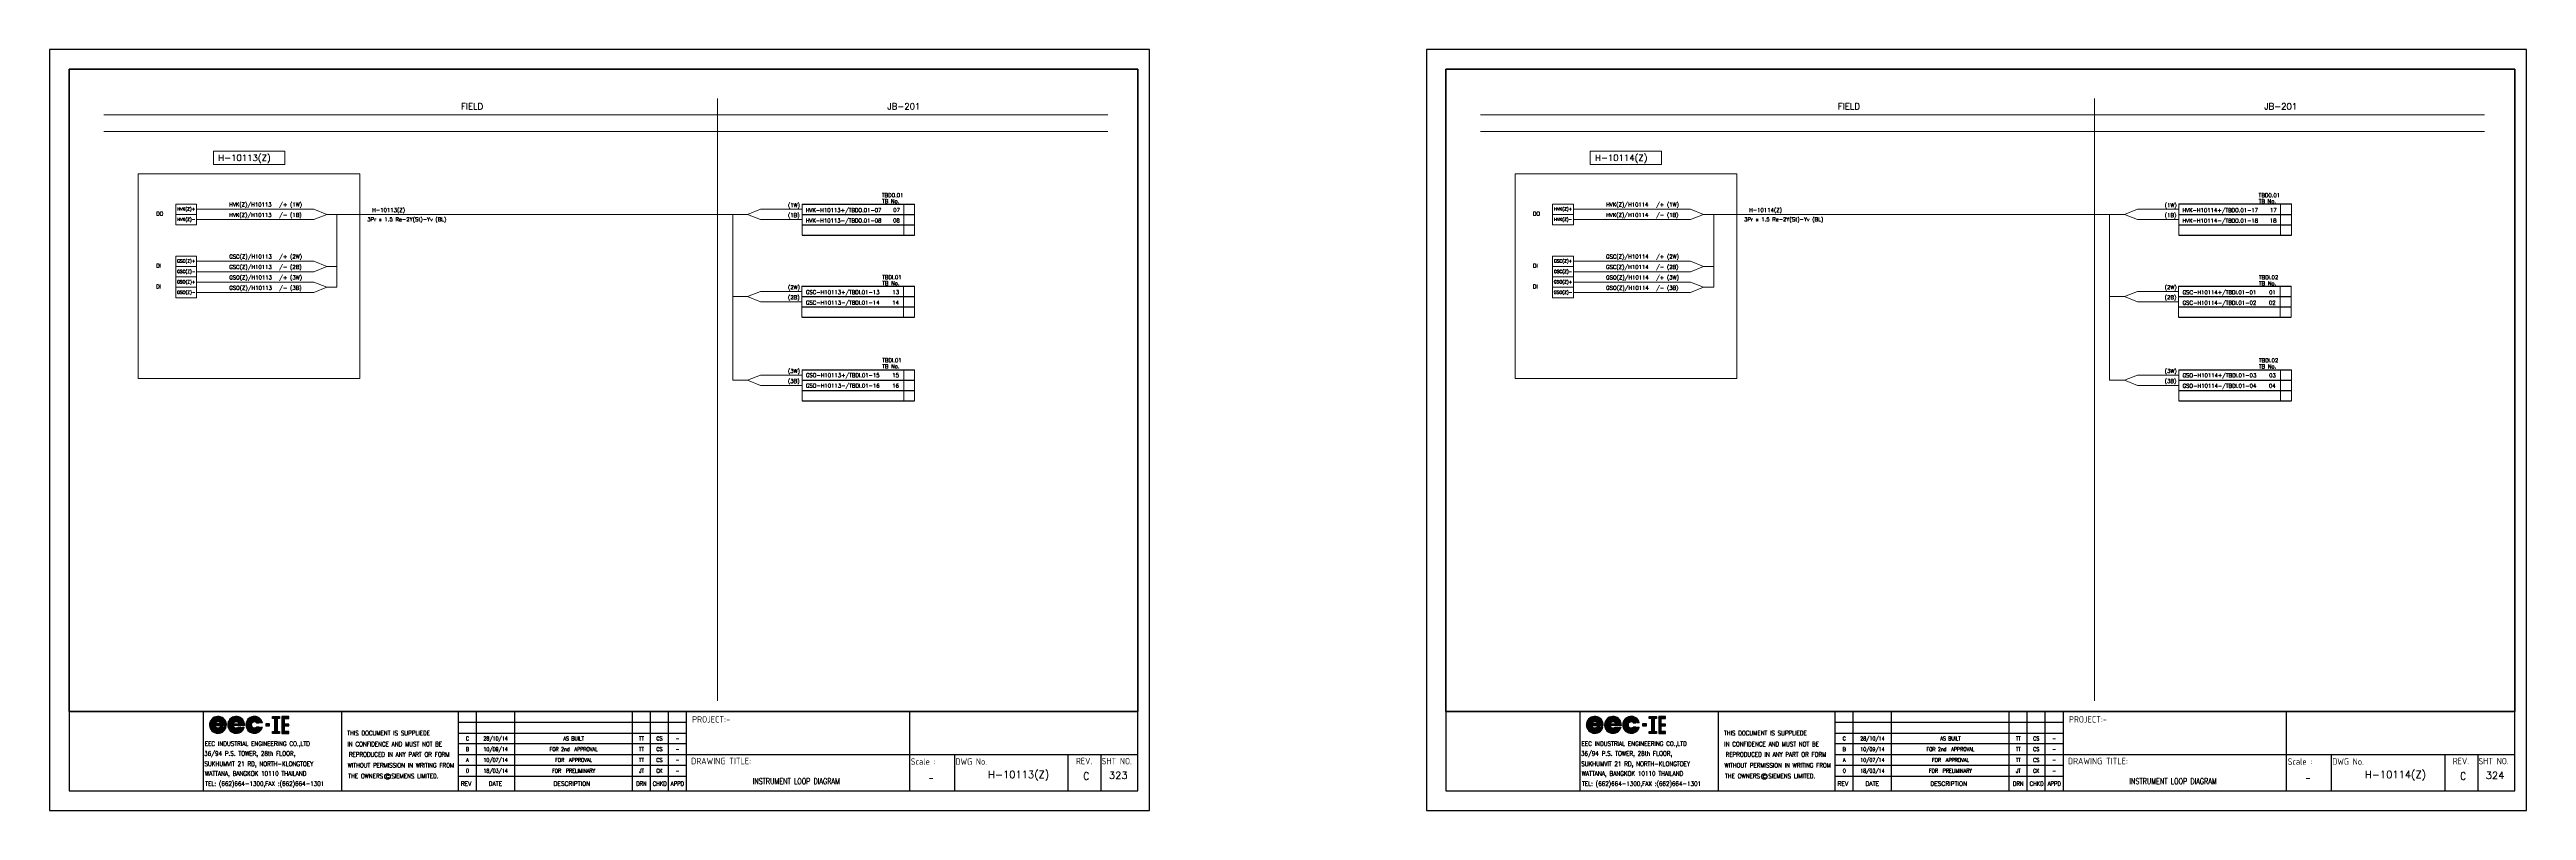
# Model space of a CAD drawing. Header units: millimetres. Extents: x -14942 to 24072, y -50285 to 2207.
# Drawn here: x 13190 to 14142, y -4893 to -4600 of the extents above; entities that cross this region are included whole.
import ezdxf
from ezdxf.enums import TextEntityAlignment as Align

# ---------------------------------------------------------------- set-up
doc = ezdxf.new("R2010")
doc.units = ezdxf.units.MM
doc.header["$MEASUREMENT"] = 0
doc.layers.get('0').update_dxf_attribs({"linetype": 'CONTINUOUS'})
for name, color, linetype in [('52049_PAPER A4$0$Frame_A1', 253, 'CONTINUOUS'), ('BORDER', 3, 'CONTINUOUS'), ('INSTRU', 4, 'CONTINUOUS'), ('INSTRUMENT', 1, 'CONTINUOUS'), ('LINE', 3, 'CONTINUOUS'), ('TEXT', 2, 'CONTINUOUS')]:
    doc.layers.add(name, color=color, linetype=linetype)
doc.styles.add('52049_PAPER A4$0$ISO Proportional', font='isocp.shx')
doc.styles.add('52049_PAPER A4$0$ROMANS', font='isocp.shx')
doc.styles.add('52049_PAPER A4$0$Romans-title', font='romans.shx')
doc.styles.add('ROMANS', font='romans')

# ---------------------------------------------------------------- blocks, each defined once
blk = doc.blocks.new('52049_PAPER A4$0$eec-ie')
at = {"layer": '52049_PAPER A4$0$Frame_A1', "color": 0, "lineweight": -3}
for p, q in [((0, 0), (0.87, 0.87)), ((0, -0.08), (0.3, 0.22)), ((0, -0.16), (0.26, 0.1)), ((0, -0.23), (0.24, 0)), ((0.01, 0.09), (0.78, 0.86)), ((0.04, 0.2), (0.68, 0.83)), ((0.09, 0.32), (0.55, 0.78)), ((0.26, 0.57), (0.3, 0.62)), ((0.34, -0.12), (1, 0.53)), ((0.35, -0.04), (0.92, 0.53)), ((0.35, -0.19), (1.07, 0.52)), ((0.36, 0.05), (0.82, 0.51)), ((0.37, -0.26), (0.66, 0.04)), ((0.39, -0.32), (0.74, 0.04)), ((0.4, 0.17), (0.7, 0.47)), ((0.41, -0.37), (0.82, 0.04)), ((1.69, 0.04), (0.64, 0.04)), ((0.65, 0.57), (0.96, 0.88)), ((0.68, -0.17), (0.9, 0.04)), ((0.76, -0.17), (0.98, 0.04)), ((0.77, 0.62), (1.03, 0.88)), ((0.84, -0.17), (1.05, 0.04)), ((0.87, 0.64), (1.1, 0.87)), ((0.87, 0.25), (1.13, 0.51)), ((0.92, -0.17), (1.13, 0.04)), ((0.95, 0.64), (1.17, 0.86)), ((0.96, 0.26), (1.19, 0.49)), ((1, -0.17), (1.21, 0.04)), ((1.03, 0.64), (1.23, 0.84)), ((1.03, 0.25), (1.24, 0.46)), ((1.07, -0.17), (1.29, 0.04)), ((1.09, 0.24), (1.29, 0.44)), ((1.1, 0.63), (1.29, 0.82)), ((1.15, 0.21), (1.34, 0.4)), ((1.15, -0.17), (1.37, 0.04)), ((1.16, 0.62), (1.35, 0.8)), ((1.19, 0.18), (1.38, 0.37)), ((1.22, 0.6), (1.4, 0.78)), ((1.22, 0.15), (1.54, 0.15)), ((1.23, -0.17), (1.44, 0.04)), ((1.25, 0.15), (1.42, 0.33)), ((1.28, 0.57), (1.45, 0.75)), ((1.31, -0.17), (1.52, 0.04)), ((1.32, 0.15), (1.46, 0.29)), ((1.33, 0.55), (1.5, 0.72)), ((1.38, 0.52), (1.54, 0.69)), ((1.39, -0.17), (1.6, 0.04)), ((1.4, 0.15), (1.49, 0.24)), ((1.42, 0.49), (1.59, 0.65)), ((1.46, 0.45), (1.63, 0.62)), ((1.46, -0.17), (1.68, 0.04)), ((1.48, 0.15), (1.52, 0.19)), ((1.5, 0.41), (1.67, 0.58)), ((1.54, 0.37), (1.71, 0.54)), ((1.54, -0.17), (1.9, 0.18)), ((1.57, 0.33), (1.74, 0.49)), ((1.6, 0.28), (1.77, 0.45)), ((1.62, -0.17), (1.91, 0.12)), ((1.63, 0.23), (1.8, 0.4)), ((1.65, 0.17), (1.83, 0.35)), ((1.67, 0.11), (1.86, 0.3)), ((1.69, 0.05), (1.88, 0.24)), ((1.7, -0.17), (1.93, 0.06)), ((2.09, -0.09), (2.37, 0.19)), ((2.1, -0.01), (2.51, 0.41)), ((2.1, -0.17), (2.34, 0.08)), ((2.11, 0.08), (2.88, 0.86)), ((2.13, 0.18), (2.78, 0.83)), ((2.18, 0.31), (2.65, 0.78)), ((2.31, 0.52), (2.45, 0.65)), ((2.44, -0.05), (3.02, 0.52)), ((2.44, -0.13), (3.1, 0.52)), ((2.45, -0.2), (2.78, 0.13)), ((2.46, 0.04), (2.93, 0.51)), ((2.46, -0.26), (2.76, 0.04)), ((2.48, -0.32), (2.84, 0.04)), ((2.49, 0.15), (2.81, 0.47)), ((2.56, 0.45), (2.97, 0.87)), ((2.72, -0.17), (2.92, 0.04)), ((2.73, 0.04), (3.79, 0.04)), ((2.77, 0.59), (3.06, 0.87)), ((2.79, -0.17), (3, 0.04)), ((2.84, 0.19), (3.17, 0.51)), ((2.87, -0.17), (3.08, 0.04)), ((2.89, 0.63), (3.13, 0.87)), ((2.95, -0.17), (3.15, 0.04)), ((2.98, 0.64), (3.2, 0.86)), ((2.98, 0.26), (3.23, 0.5)), ((3.03, -0.17), (3.23, 0.04)), ((3.06, 0.65), (3.27, 0.85)), ((3.07, 0.26), (3.29, 0.48)), ((3.11, -0.17), (3.31, 0.04)), ((3.14, 0.64), (3.33, 0.83)), ((3.14, 0.25), (3.34, 0.46)), ((3.18, -0.17), (3.39, 0.04)), ((3.2, 0.24), (3.39, 0.43)), ((3.21, 0.63), (3.39, 0.81)), ((3.25, 0.21), (3.44, 0.4)), ((3.26, -0.17), (3.47, 0.04)), ((3.27, 0.62), (3.44, 0.79)), ((3.29, 0.18), (3.48, 0.36)), ((3.62, 0.16), (3.31, 0.16)), ((3.33, 0.6), (3.5, 0.77)), ((3.34, -0.17), (3.54, 0.04)), ((3.36, 0.16), (3.52, 0.32)), ((3.38, 0.57), (3.55, 0.74)), ((3.42, -0.17), (3.62, 0.04)), ((3.43, 0.55), (3.59, 0.71)), ((3.43, 0.16), (3.55, 0.28)), ((3.48, 0.52), (3.64, 0.68)), ((3.5, -0.17), (3.7, 0.04)), ((3.51, 0.16), (3.58, 0.23)), ((3.52, 0.48), (3.68, 0.64)), ((3.57, 0.45), (3.72, 0.61)), ((3.57, -0.17), (3.78, 0.04)), ((3.59, 0.16), (3.61, 0.18)), ((3.6, 0.41), (3.76, 0.57)), ((3.64, 0.37), (3.8, 0.53)), ((3.65, -0.17), (3.99, 0.17)), ((3.67, 0.32), (3.83, 0.48)), ((3.7, 0.27), (3.87, 0.44)), ((3.73, 0.22), (3.9, 0.39)), ((3.73, -0.17), (4, 0.11)), ((3.75, 0.17), (3.92, 0.34)), ((3.77, 0.11), (3.95, 0.28)), ((3.79, 0.05), (3.97, 0.23)), ((3.81, -0.17), (4.02, 0.04)), ((4.18, -0.03), (4.57, 0.36)), ((4.18, -0.11), (4.47, 0.18)), ((4.18, -0.18), (4.43, 0.07)), ((4.19, 0.06), (5, 0.86)), ((4.21, 0.16), (4.9, 0.84)), ((4.25, 0.28), (4.78, 0.8)), ((4.34, 0.45), (4.61, 0.71)), ((4.53, -0.15), (5.2, 0.53)), ((4.53, -0.07), (5.13, 0.53)), ((4.54, 0.02), (5.04, 0.52)), ((4.54, -0.22), (4.86, 0.1)), ((4.57, 0.12), (4.93, 0.49)), ((4.69, 0.48), (5.08, 0.87)), ((4.69, 0.32), (4.73, 0.37)), ((4.88, 0.59), (5.16, 0.88)), ((4.96, 0.2), (5.27, 0.52)), ((4.99, 0.63), (5.24, 0.87)), ((5.08, 0.64), (5.31, 0.86)), ((5.09, 0.25), (5.33, 0.5)), ((5.16, 0.64), (5.37, 0.85)), ((5.17, 0.26), (5.39, 0.48)), ((5.24, 0.64), (5.43, 0.83)), ((5.24, 0.25), (5.44, 0.46)), ((5.3, 0.63), (5.49, 0.82)), ((5.3, 0.23), (5.49, 0.43)), ((5.35, 0.2), (5.54, 0.39)), ((5.37, 0.61), (5.55, 0.79)), ((5.39, 0.17), (5.58, 0.36)), ((5.4, 0.15), (5.72, 0.15)), ((5.42, 0.59), (5.6, 0.77)), ((5.46, 0.15), (5.62, 0.32)), ((5.48, 0.57), (5.65, 0.74)), ((5.53, 0.54), (5.7, 0.71)), ((5.53, 0.15), (5.65, 0.27)), ((5.58, 0.51), (5.74, 0.68)), ((5.61, 0.15), (5.68, 0.23)), ((5.62, 0.47), (5.79, 0.64)), ((5.66, 0.44), (5.83, 0.6)), ((5.69, 0.15), (5.71, 0.18)), ((5.7, 0.4), (5.87, 0.56)), ((5.73, 0.36), (5.9, 0.52)), ((5.77, 0.31), (5.94, 0.48)), ((5.8, 0.26), (5.97, 0.43)), ((5.82, 0.21), (6, 0.38)), ((5.85, 0.15), (6.02, 0.33)), ((6.09, 0.15), (5.85, 0.15)), ((5.92, 0.15), (6.05, 0.28)), ((6, 0.15), (6.07, 0.22)), ((6.08, 0.15), (6.09, 0.16)), ((6.9, 0.04), (6.46, 0.04)), ((6.46, 0.04), (6.46, -0.18)), ((6.46, -0.01), (6.51, 0.04)), ((6.46, -0.09), (6.59, 0.04)), ((6.46, -0.17), (6.66, 0.04)), ((6.52, -0.18), (6.74, 0.04)), ((6.6, -0.18), (6.82, 0.04)), ((6.68, -0.18), (6.9, 0.04)), ((6.9, -0.18), (6.9, 0.04)), ((7.23, 0.68), (7.41, 0.86)), ((7.27, 0.64), (7.49, 0.86)), ((7.35, 0.64), (7.57, 0.86)), ((7.43, 0.64), (7.65, 0.86)), ((7.5, 0.64), (7.72, 0.86)), ((7.51, 0.57), (7.8, 0.86)), ((7.51, 0.49), (7.88, 0.86)), ((7.51, 0.41), (7.96, 0.86)), ((7.51, 0.34), (7.78, 0.61)), ((7.51, 0.26), (7.78, 0.53)), ((7.51, 0.18), (7.78, 0.45)), ((7.51, 0.1), (7.78, 0.38)), ((7.51, 0.02), (7.78, 0.3)), ((7.51, -0.05), (7.78, 0.22)), ((7.51, -0.13), (7.78, 0.14)), ((7.51, -0.21), (7.78, 0.07)), ((7.82, 0.64), (8.04, 0.86)), ((7.89, 0.64), (8.06, 0.81)), ((7.97, 0.64), (8.06, 0.73)), ((8.05, 0.64), (8.06, 0.65)), ((8.33, 0.46), (8.74, 0.86)), ((8.33, 0.54), (8.66, 0.86)), ((8.33, 0.38), (8.82, 0.86)), ((8.33, 0.69), (8.5, 0.86)), ((8.33, 0.62), (8.58, 0.86)), ((8.33, 0.3), (8.61, 0.58)), ((8.33, 0.23), (8.61, 0.5)), ((8.33, 0.15), (8.61, 0.42)), ((8.33, 0.07), (8.61, 0.35)), ((8.33, -0.01), (8.61, 0.27)), ((8.33, -0.09), (8.61, 0.19)), ((8.33, -0.16), (8.61, 0.11)), ((8.33, -0.24), (8.61, 0.03)), ((8.33, -0.4), (8.74, 0.01)), ((8.33, -0.32), (8.66, 0.01)), ((8.33, -0.48), (8.82, 0.01)), ((8.67, 0.64), (8.89, 0.86)), ((8.68, -0.21), (8.9, 0.01)), ((8.75, 0.64), (8.97, 0.86)), ((8.75, -0.21), (8.97, 0.01)), ((8.83, 0.64), (9.05, 0.86)), ((8.83, -0.21), (9.05, 0.01)), ((8.91, 0.64), (9.11, 0.84)), ((8.99, 0.64), (9.11, 0.76)), ((9.06, 0.64), (9.11, 0.69)), ((0.02, -0.3), (0.23, -0.08)), ((0.03, -0.36), (0.23, -0.16)), ((0.05, -0.42), (0.24, -0.23)), ((0.07, -0.47), (0.26, -0.29)), ((0.1, -0.53), (0.27, -0.35)), ((0.12, -0.58), (0.3, -0.4)), ((0.15, -0.63), (0.32, -0.46)), ((0.19, -0.67), (0.35, -0.5)), ((0.22, -0.72), (0.39, -0.55)), ((0.26, -0.76), (0.42, -0.59)), ((0.3, -0.8), (0.46, -0.63)), ((0.34, -0.83), (0.5, -0.67)), ((0.38, -0.87), (0.55, -0.7)), ((0.42, -0.9), (0.59, -0.73)), ((0.44, -0.42), (0.64, -0.22)), ((0.47, -0.47), (0.66, -0.27)), ((0.47, -0.93), (0.65, -0.76)), ((0.5, -0.51), (0.69, -0.32)), ((0.52, -0.96), (0.7, -0.78)), ((0.54, -0.55), (0.73, -0.36)), ((0.58, -0.59), (0.78, -0.39)), ((0.58, -0.98), (0.76, -0.8)), ((0.62, -0.17), (1.94, -0.17)), ((0.63, -0.62), (0.83, -0.42)), ((0.63, -1.01), (0.82, -0.82)), ((0.68, -0.65), (0.89, -0.44)), ((0.69, -1.03), (0.89, -0.83)), ((0.73, -0.67), (0.96, -0.45)), ((0.75, -1.04), (0.96, -0.83)), ((0.79, -0.69), (1.04, -0.44)), ((0.82, -1.05), (1.04, -0.83)), ((0.85, -0.71), (1.19, -0.37)), ((0.89, -1.06), (1.14, -0.81)), ((0.92, -0.72), (1.29, -0.34)), ((0.96, -1.07), (1.25, -0.77)), ((1, -0.72), (1.37, -0.34)), ((1.04, -1.06), (1.76, -0.34)), ((1.09, -0.71), (1.45, -0.34)), ((1.13, -1.05), (1.84, -0.34)), ((1.2, -0.67), (1.53, -0.34)), ((1.54, -0.34), (1.22, -0.34)), ((1.23, -1.03), (1.9, -0.36)), ((1.35, -0.99), (1.86, -0.48)), ((1.53, -0.88), (1.76, -0.66)), ((1.65, -0.38), (1.68, -0.34)), ((1.91, -0.34), (1.66, -0.34)), ((1.78, -0.17), (1.94, -0.01)), ((1.85, -0.17), (1.94, -0.09)), ((1.93, -0.17), (1.94, -0.17)), ((2.1, -0.24), (2.32, -0.02)), ((2.11, -0.3), (2.32, -0.1)), ((2.13, -0.36), (2.32, -0.17)), ((2.15, -0.42), (2.33, -0.24)), ((2.17, -0.48), (2.35, -0.3)), ((2.2, -0.53), (2.37, -0.36)), ((2.22, -0.58), (2.39, -0.42)), ((2.25, -0.63), (2.42, -0.47)), ((2.29, -0.68), (2.45, -0.51)), ((2.32, -0.72), (2.48, -0.56)), ((2.36, -0.76), (2.52, -0.6)), ((2.4, -0.8), (2.56, -0.64)), ((2.44, -0.84), (2.6, -0.68)), ((2.48, -0.87), (2.64, -0.71)), ((2.51, -0.38), (2.71, -0.17)), ((2.53, -0.9), (2.69, -0.74)), ((2.54, -0.43), (2.73, -0.23)), ((2.57, -0.47), (2.76, -0.28)), ((2.58, -0.93), (2.74, -0.77)), ((2.6, -0.51), (2.79, -0.33)), ((2.63, -0.96), (2.8, -0.79)), ((2.64, -0.55), (2.83, -0.37)), ((2.68, -0.98), (2.86, -0.81)), ((2.69, -0.59), (2.87, -0.4)), ((4.02, -0.17), (2.71, -0.17)), ((2.73, -0.62), (2.93, -0.43)), ((2.74, -1.01), (2.92, -0.82)), ((2.78, -0.65), (2.99, -0.44)), ((2.8, -1.02), (2.99, -0.83)), ((2.84, -0.67), (3.06, -0.45)), ((2.86, -1.04), (3.06, -0.84)), ((2.9, -0.69), (3.14, -0.44)), ((2.92, -1.05), (3.14, -0.83)), ((2.96, -0.7), (3.32, -0.35)), ((2.99, -1.06), (3.24, -0.81)), ((3.03, -0.71), (3.39, -0.35)), ((3.07, -1.06), (3.36, -0.77)), ((3.11, -0.71), (3.47, -0.35)), ((3.15, -1.06), (3.86, -0.35)), ((3.2, -0.7), (3.55, -0.35)), ((3.24, -1.04), (3.94, -0.35)), ((3.31, -0.35), (3.62, -0.35)), ((3.32, -0.65), (3.62, -0.36)), ((3.35, -1.02), (3.98, -0.38)), ((3.48, -0.97), (3.93, -0.51)), ((3.74, -0.39), (3.78, -0.35)), ((3.76, -0.35), (3.99, -0.35)), ((3.89, -0.17), (4.02, -0.03)), ((3.96, -0.17), (4.03, -0.11)), ((4.19, -0.25), (4.42, -0.03)), ((4.21, -0.32), (4.41, -0.11)), ((4.22, -0.38), (4.42, -0.18)), ((4.24, -0.44), (4.43, -0.25)), ((4.26, -0.49), (4.45, -0.31)), ((4.29, -0.54), (4.47, -0.37)), ((4.32, -0.59), (4.49, -0.42)), ((4.35, -0.64), (4.52, -0.47)), ((4.38, -0.69), (4.55, -0.52)), ((4.42, -0.73), (4.58, -0.56)), ((4.45, -0.77), (4.62, -0.6)), ((4.49, -0.81), (4.66, -0.64)), ((4.53, -0.84), (4.7, -0.68)), ((4.56, -0.28), (4.8, -0.03)), ((4.58, -0.33), (4.8, -0.11)), ((4.58, -0.88), (4.75, -0.71)), ((4.6, -0.39), (4.81, -0.18)), ((4.62, -0.91), (4.8, -0.74)), ((4.63, -0.44), (4.83, -0.24)), ((4.66, -0.48), (4.86, -0.29)), ((4.67, -0.94), (4.85, -0.77)), ((4.7, -0.52), (4.89, -0.33)), ((4.72, -0.97), (4.9, -0.79)), ((4.74, -0.56), (4.93, -0.37)), ((4.78, -0.6), (4.98, -0.4)), ((4.78, -0.99), (4.96, -0.81)), ((4.83, -0.63), (5.03, -0.43)), ((4.83, -1.01), (5.03, -0.82)), ((4.88, -0.66), (5.09, -0.44)), ((4.89, -1.03), (5.1, -0.83)), ((4.93, -0.68), (5.17, -0.45)), ((4.96, -1.05), (5.17, -0.83)), ((4.99, -0.7), (5.26, -0.43)), ((5.02, -1.06), (5.26, -0.82)), ((5.06, -0.71), (5.43, -0.34)), ((5.09, -1.06), (5.36, -0.8)), ((5.13, -0.72), (5.5, -0.34)), ((5.17, -1.07), (5.49, -0.75)), ((5.21, -0.71), (5.58, -0.34)), ((5.25, -1.06), (5.97, -0.34)), ((5.3, -0.7), (5.66, -0.34)), ((5.35, -1.05), (6.05, -0.34)), ((5.72, -0.34), (5.4, -0.34)), ((5.43, -0.65), (5.71, -0.37)), ((5.45, -1.02), (6.07, -0.4)), ((5.58, -0.96), (6.02, -0.53)), ((5.81, -0.43), (5.89, -0.34)), ((5.85, -0.34), (6.09, -0.34)), ((6.46, -0.18), (6.9, -0.18)), ((6.75, -0.18), (6.9, -0.04)), ((6.83, -0.18), (6.9, -0.12)), ((7.23, -0.95), (7.34, -0.84)), ((7.23, -0.88), (7.26, -0.84)), ((7.23, -1.03), (7.42, -0.84)), ((7.28, -1.07), (7.5, -0.84)), ((7.35, -1.07), (7.78, -0.64)), ((7.43, -1.07), (7.78, -0.71)), ((7.51, -0.29), (7.78, -0.01)), ((7.51, -0.37), (7.78, -0.09)), ((7.51, -0.44), (7.78, -0.17)), ((7.51, -0.52), (7.78, -0.25)), ((7.51, -0.6), (7.78, -0.32)), ((7.51, -0.68), (7.78, -0.4)), ((7.51, -0.76), (7.78, -0.48)), ((7.51, -0.83), (7.78, -0.56)), ((7.51, -1.07), (7.78, -0.79)), ((7.59, -1.07), (7.81, -0.84)), ((7.67, -1.07), (7.89, -0.84)), ((7.74, -1.07), (7.96, -0.84)), ((7.82, -1.07), (8.04, -0.84)), ((7.9, -1.07), (8.06, -0.91)), ((7.98, -1.07), (8.06, -0.98)), ((8.06, -1.07), (8.06, -1.06)), ((8.33, -0.55), (8.61, -0.28)), ((8.33, -0.63), (8.61, -0.36)), ((8.33, -0.71), (8.61, -0.43)), ((8.33, -0.79), (8.61, -0.51)), ((8.33, -0.86), (8.61, -0.59)), ((8.33, -0.94), (8.61, -0.67)), ((8.33, -1.02), (8.61, -0.75)), ((8.37, -1.07), (8.61, -0.82)), ((8.45, -1.07), (8.67, -0.84)), ((8.52, -1.07), (8.74, -0.84)), ((8.6, -1.07), (8.82, -0.84)), ((8.68, -1.07), (8.9, -0.84)), ((8.76, -1.07), (8.98, -0.84)), ((8.84, -1.07), (9.06, -0.84)), ((8.91, -0.21), (9.11, -0.02)), ((8.91, -1.07), (9.11, -0.87)), ((8.99, -0.21), (9.11, -0.09)), ((8.99, -1.07), (9.11, -0.95)), ((9.07, -0.21), (9.11, -0.17)), ((9.07, -1.07), (9.11, -1.03))]:
    blk.add_line(p, q, dxfattribs=at)
for points in [[(7.23, 0.86), (8.06, 0.86), (8.06, 0.64), (7.78, 0.64), (7.78, -0.84), (8.06, -0.84), (8.06, -1.07), (7.23, -1.07), (7.23, -0.84), (7.51, -0.84), (7.51, 0.64), (7.23, 0.64)], [(8.61, 0.01), (8.61, 0.64), (9.11, 0.64), (9.11, 0.86), (8.33, 0.86), (8.33, -1.07), (9.11, -1.07), (9.11, -0.84), (8.61, -0.84), (8.61, -0.21), (9.11, -0.21), (9.11, 0.01)]]:
    blk.add_lwpolyline(points, close=True, dxfattribs=at)
for centre, radius, start, end in [((0.97, -0.09), 0.972, 355.3439, 345.1466), ((0.97, -0.09), 0.737, 10.5243, 340.256), ((0.97, -0.09), 0.623, 23.5697, 336.4303), ((0.97, -0.09), 0.354, 44.7876, 157.6107), ((3.06, -0.09), 0.967, 355.6074, 344.7747), ((3.06, -0.09), 0.742, 10.0766, 339.9937), ((3.06, -0.09), 0.618, 24.2545, 335.7455), ((3.06, -0.09), 0.358, 45.1096, 158.7579), ((5.15, -0.09), 0.972, 14.8534, 345.1466), ((5.15, -0.09), 0.737, 19.744, 340.256), ((5.15, -0.09), 0.623, 23.5697, 336.4303), ((5.15, -0.09), 0.354, 44.7876, 315.2124), ((0.97, -0.09), 0.354, 192.8901, 315.2124), ((3.06, -0.09), 0.358, 191.9242, 314.8904)]:
    blk.add_arc(centre, radius, start, end, dxfattribs=at)
blk = doc.blocks.new('52049_PAPER A4$0$eec logo')
at = {"color": 7, "xscale": 2.786697286423482, "yscale": 2.786697286423482, "zscale": 2.786697286423482}
blk.add_blockref('52049_PAPER A4$0$eec-ie', (50.01, 25.95), dxfattribs=at)
blk = doc.blocks.new('A$C089E5181')
at = {"color": 3}
for p, q in [((-415.5, 38.01), (-4.5, 38.01)), ((-363.94, 38.01), (-363.94, 7.5)), ((-310.77, 38.01), (-310.77, 7.5)), ((-265.75, 7.5), (-265.75, 38.01)), ((-258.85, 7.5), (-258.85, 38.01)), ((-244.11, 7.5), (-244.11, 38.01)), ((-198.84, 7.5), (-198.84, 38.01)), ((-191.95, 7.5), (-191.95, 38.01)), ((-185.05, 7.5), (-185.05, 38.01)), ((-178.16, 38.01), (-178.16, 7.5)), ((-92.38, 38.01), (-92.38, 7.5)), ((-178.16, 21.46), (-4.5, 21.46)), ((-75.06, 21.46), (-75.06, 7.5)), ((-31.4, 21.46), (-31.4, 7.5)), ((-18.75, 21.46), (-18.75, 7.5)), ((-265.75, 13.19), (-178.16, 13.19))]:
    blk.add_line(p, q, dxfattribs=at)
at = {"color": 1}
for p, q in [((-178.16, 33.87), (-265.75, 33.87)), ((-265.75, 29.74), (-178.16, 29.74)), ((-178.16, 25.6), (-265.75, 25.6)), ((-265.75, 21.46), (-178.16, 21.46)), ((-178.16, 17.33), (-265.75, 17.33))]:
    blk.add_line(p, q, dxfattribs=at)
at = {"color": 7}
for p, q in [((-4.5, 38.01), (-96.38, 38.01)), ((-92.38, 38.01), (-92.38, 19.85))]:
    blk.add_line(p, q, dxfattribs=at)
blk.add_lwpolyline([(0, 0), (0, 292.5), (-423, 292.5), (-423, 0)], close=True, dxfattribs=at)
blk.add_lwpolyline([(-415.5, 285), (-4.5, 285), (-4.5, 38.01), (-415.5, 38.01)], close=True)
at = {"color": 3}
blk.add_lwpolyline([(-4.5, 7.5), (-4.5, 285), (-415.5, 285), (-415.5, 7.5)], close=True, dxfattribs=at)
at = {"color": 2}
blk.add_circle((-293.05, 13.05), 1.05, dxfattribs=at)
at = {"color": 3, "xscale": 1.200000000000001, "yscale": 1.200000000000001, "zscale": 1.200000000000001}
blk.add_blockref('52049_PAPER A4$0$eec logo', (-421.49, 2.05), dxfattribs=at)
at = {"color": 2, "style": '52049_PAPER A4$0$Romans-title', "width": 0.8}
for s, p in [('THIS DOCUMENT IS SUPPLIEDE', (-292.63, 29.75)), ('IN CONFIDENCE AND MUST NOT BE', (-290.24, 25.51)), (' REPRODUCED IN ANY PART OR FORM', (-289.1, 21.53)), ('THE OWNERS   SIEMENS LIMITED. ', (-290.28, 13.22)), (' WITHOUT PERMISSION IN WRITING FROM ', (-287.9, 17.35))]:
    blk.add_text(s, height=1.75, dxfattribs=at).set_placement(p, align=Align.MIDDLE)
at = {"color": 2}
for s, height, style, width, p in [('28/10/14', 1.5, '52049_PAPER A4$0$Romans-title', 0.8, (-251.48, 27.67)), ('A', 1.5, '52049_PAPER A4$0$Romans-title', 0.8, (-262.3, 19.39)), ('C', 1.5, '52049_PAPER A4$0$Romans-title', 0.8, (-262.3, 27.67)), ('B', 1.5, '52049_PAPER A4$0$Romans-title', 0.8, (-262.3, 23.53)), ('10/09/14', 1.5, '52049_PAPER A4$0$Romans-title', 0.8, (-251.48, 23.53)), ('10/07/14', 1.5, '52049_PAPER A4$0$Romans-title', 0.8, (-251.48, 19.39)), ('FOR 2nd  APPROVAL', 1.5, '52049_PAPER A4$0$Romans-title', 0.8, (-221.48, 23.53)), ('FOR  APPROVAL', 1.5, '52049_PAPER A4$0$Romans-title', 0.8, (-221.48, 19.39)), ('AS BUILT', 1.5, '52049_PAPER A4$0$Romans-title', 0.8, (-221.48, 27.67)), ('TT', 1.5, '52049_PAPER A4$0$Romans-title', 0.8, (-195.39, 27.67)), ('TT', 1.5, '52049_PAPER A4$0$Romans-title', 0.8, (-195.39, 23.53)), ('TT', 1.5, '52049_PAPER A4$0$Romans-title', 0.8, (-195.39, 19.39)), ('CS', 1.5, '52049_PAPER A4$0$Romans-title', 0.8, (-188.5, 27.67)), ('CS', 1.5, '52049_PAPER A4$0$Romans-title', 0.8, (-188.5, 23.53)), ('CS', 1.5, '52049_PAPER A4$0$Romans-title', 0.8, (-188.5, 19.39)), ('-', 1.5, '52049_PAPER A4$0$Romans-title', 0.8, (-181.6, 27.67)), ('-', 1.5, '52049_PAPER A4$0$Romans-title', 0.8, (-181.6, 23.53)), ('-', 1.5, '52049_PAPER A4$0$Romans-title', 0.8, (-181.6, 19.39)), ('Scale :', 2.482, '52049_PAPER A4$0$ROMANS', 0.9, (-87.06, 18.78)), ('DWG No.', 2.482, '52049_PAPER A4$0$ROMANS', 0.9, (-68.61, 18.78)), ('REV.', 2.482, '52049_PAPER A4$0$ROMANS', 0.9, (-25.21, 18.99)), ('SHT NO.', 2.482, '52049_PAPER A4$0$ROMANS', 0.9, (-12.64, 18.96)), ('0', 1.5, '52049_PAPER A4$0$Romans-title', 0.8, (-262.3, 15.26)), ('18/03/14', 1.5, '52049_PAPER A4$0$Romans-title', 0.8, (-251.48, 15.26)), ('FOR  PRELIMINARY', 1.5, '52049_PAPER A4$0$Romans-title', 0.8, (-221.48, 15.26)), ('JT', 1.5, '52049_PAPER A4$0$Romans-title', 0.8, (-195.39, 15.26)), ('CK', 1.5, '52049_PAPER A4$0$Romans-title', 0.8, (-188.5, 15.26)), ('-', 1.5, '52049_PAPER A4$0$Romans-title', 0.8, (-181.6, 15.26)), ('-', 2.25, '52049_PAPER A4$0$Romans-title', 0.8, (-84, 12.48)), ('C', 3, '52049_PAPER A4$0$Romans-title', 0.8, (-24.36, 13.21))]:
    blk.add_text(s, height=height, dxfattribs=dict(at, style=style, width=width)).set_placement(p, align=Align.MIDDLE_CENTER)
at = {"color": 2, "style": '52049_PAPER A4$0$ISO Proportional'}
for s, height, p in [('PROJECT:-', 2.482, (-168.61, 35.02)), ('DRAWING TITLE:', 2.4821, (-164.78, 18.99))]:
    blk.add_text(s, height=height, dxfattribs=at).set_placement(p, align=Align.MIDDLE_CENTER)
at = {"color": 2, "style": '52049_PAPER A4$0$Romans-title'}
for s, height, width, p in [('36/94 P.S. TOWER, 28th FLOOR,', 1.75, 0.9, (-363.55, 21.03, -1.75)), ('EEC INDUSTRIAL ENGINEERING CO.,LTD', 1.75, 0.9, (-363.31, 24.81)), ('SUKHUMVIT 21 RD, NORTH-KLONGTOEY', 1.75, 0.9, (-363.45, 17.05, -1.75)), ('WATTANA, BANGKOK 10110 THAILAND ', 1.75, 0.9, (-363.25, 13.31, -1.75)), ('TEL: (662)664-1300,FAX :(662)664-1301', 1.75, 0.9, (-363.14, 9.42, -1.75)), ('DRN', 1.655, 0.8, (-197.44, 9.49)), ('CHKD', 1.655, 0.8, (-191.03, 9.49)), ('APPD', 1.655, 0.8, (-184.14, 9.49))]:
    blk.add_text(s, height=height, dxfattribs=dict(at, width=width)).set_placement(p)
blk.add_text('C', height=1.19, dxfattribs=at).set_placement((-293.05, 13.05), align=Align.MIDDLE)
for s, height, p in [('REV', 1.655, (-264.9, 9.49)), ('DATE', 1.655, (-254.17, 9.49)), ('DESCRIPTION', 1.6548, (-229.2, 9.49))]:
    blk.add_text(s, height=height, dxfattribs=at).set_placement(p)
at = {"layer": 'TEXT', "style": 'ROMANS', "width": 0.8}
blk.add_text('INSTRUMENT LOOP DIAGRAM ', height=2.25, dxfattribs=at).set_placement((-135.27, 11.24), align=Align.MIDDLE_CENTER)
blk = doc.blocks.new('Box')
at = {"layer": 'INSTRU', "color": 7, "lineweight": 13}
for p, q in [((660.48, -1853.29), (660.48, -1865.26)), ((699.59, -1853.29), (699.59, -1865.26)), ((703.72, -1853.29), (703.72, -1865.26))]:
    blk.add_line(p, q, dxfattribs=at)
at = {"layer": 'INSTRUMENT', "color": 7}
for p, q in [((660.48, -1853.29), (703.72, -1853.29)), ((660.48, -1857.28), (703.72, -1857.28)), ((660.48, -1861.27), (703.72, -1861.27)), ((660.48, -1865.26), (703.72, -1865.26))]:
    blk.add_line(p, q, dxfattribs=at)

msp = doc.modelspace()

# ---------------------------------------------------------------- linework, layer by layer
at = {"layer": 'BORDER', "color": 7, "lineweight": 13}
for p, q in [((13210.82, -4625.59), (13596.85, -4625.59)), ((13740.23, -4625.59), (14126.26, -4625.59)), ((13210.82, -4631.89), (13596.85, -4631.89)), ((13740.23, -4631.89), (14126.26, -4631.89))]:
    msp.add_line(p, q, dxfattribs=at)
at = {"layer": 'BORDER', "color": 7, "lineweight": 13, "ltscale": 2.5}
for p, q in [((13446.85, -4619.29), (13446.85, -4850.82)), ((13976.26, -4619.29), (13976.26, -4850.82))]:
    msp.add_line(p, q, dxfattribs=at)
at = {"layer": 'INSTRU', "color": 7, "lineweight": 13}
for p, q in [((13238.51, -4659.84), (13246.51, -4659.84)), ((13238.51, -4659.84), (13238.51, -4663.84)), ((13238.51, -4663.84), (13246.51, -4663.84)), ((13238.51, -4663.84), (13238.51, -4667.84)), ((13246.51, -4659.84), (13246.51, -4663.84)), ((13246.51, -4663.84), (13246.51, -4667.84)), ((13767.93, -4659.84), (13775.93, -4659.84)), ((13767.93, -4659.84), (13767.93, -4663.84)), ((13767.93, -4663.84), (13775.93, -4663.84)), ((13767.93, -4663.84), (13767.93, -4667.84)), ((13775.93, -4659.84), (13775.93, -4663.84)), ((13775.93, -4663.84), (13775.93, -4667.84)), ((13238.51, -4667.84), (13246.51, -4667.84)), ((13238.51, -4667.84), (13246.51, -4667.84)), ((13238.51, -4667.84), (13246.51, -4667.84)), ((13767.93, -4667.84), (13775.93, -4667.84)), ((13767.93, -4667.84), (13775.93, -4667.84)), ((13767.93, -4667.84), (13775.93, -4667.84)), ((13238.51, -4679.84), (13238.51, -4683.84)), ((13238.51, -4679.84), (13246.51, -4679.84)), ((13238.51, -4683.84), (13246.51, -4683.84)), ((13238.51, -4683.84), (13238.51, -4687.84)), ((13246.51, -4679.84), (13246.51, -4683.84)), ((13246.51, -4683.84), (13246.51, -4687.84)), ((13767.93, -4679.84), (13767.93, -4683.84)), ((13767.93, -4679.84), (13775.93, -4679.84)), ((13767.93, -4683.84), (13775.93, -4683.84)), ((13767.93, -4683.84), (13767.93, -4687.84)), ((13775.93, -4679.84), (13775.93, -4683.84)), ((13775.93, -4683.84), (13775.93, -4687.84)), ((13238.51, -4687.84), (13246.51, -4687.84)), ((13238.51, -4687.84), (13238.51, -4691.84)), ((13238.51, -4687.84), (13246.51, -4687.84)), ((13238.51, -4687.84), (13246.51, -4687.84)), ((13238.51, -4691.84), (13246.51, -4691.84)), ((13238.51, -4691.84), (13238.51, -4695.84)), ((13246.51, -4687.84), (13246.51, -4691.84)), ((13246.51, -4691.84), (13246.51, -4695.84)), ((13767.93, -4687.84), (13775.93, -4687.84)), ((13767.93, -4687.84), (13767.93, -4691.84)), ((13767.93, -4687.84), (13775.93, -4687.84)), ((13767.93, -4687.84), (13775.93, -4687.84)), ((13767.93, -4691.84), (13775.93, -4691.84)), ((13767.93, -4691.84), (13767.93, -4695.84)), ((13775.93, -4687.84), (13775.93, -4691.84)), ((13775.93, -4691.84), (13775.93, -4695.84)), ((13238.51, -4695.84), (13246.51, -4695.84)), ((13767.93, -4695.84), (13775.93, -4695.84))]:
    msp.add_line(p, q, dxfattribs=at)
at = {"layer": 'LINE', "color": 7, "lineweight": 13}
for p, q in [((13252.99, -4639.45), (13280.39, -4639.45)), ((13252.99, -4639.45), (13252.99, -4644.66)), ((13252.99, -4644.66), (13280.39, -4644.66)), ((13280.39, -4639.45), (13280.39, -4644.66)), ((13782.41, -4639.45), (13809.81, -4639.45)), ((13782.41, -4639.45), (13782.41, -4644.66)), ((13782.41, -4644.66), (13809.81, -4644.66)), ((13809.81, -4639.45), (13809.81, -4644.66)), ((13246.51, -4661.84), (13291.53, -4661.84)), ((13246.51, -4665.84), (13291.53, -4665.84)), ((13296.53, -4663.84), (13291.53, -4661.84)), ((13291.53, -4665.84), (13296.53, -4663.84)), ((13296.53, -4663.84), (13458.37, -4663.84)), ((13300.43, -4671.84), (13300.43, -4663.84)), ((13452.65, -4727.6), (13452.65, -4663.84)), ((13458.37, -4663.84), (13463.37, -4661.84)), ((13458.37, -4663.84), (13463.37, -4665.84)), ((13479.3, -4661.84), (13463.37, -4661.84)), ((13479.3, -4665.84), (13463.37, -4665.84)), ((13775.93, -4661.84), (13820.95, -4661.84)), ((13775.93, -4665.84), (13820.95, -4665.84)), ((13825.95, -4663.84), (13820.95, -4661.84)), ((13820.95, -4665.84), (13825.95, -4663.84)), ((13825.95, -4663.84), (13987.78, -4663.84)), ((13829.85, -4671.84), (13829.85, -4663.84)), ((13982.07, -4727.6), (13982.07, -4663.84)), ((13987.78, -4663.84), (13992.78, -4661.84)), ((13987.78, -4663.84), (13992.78, -4665.84)), ((14008.72, -4661.84), (13992.78, -4661.84)), ((14008.72, -4665.84), (13992.78, -4665.84)), ((13300.43, -4683.84), (13300.43, -4671.84)), ((13829.85, -4683.84), (13829.85, -4671.84)), ((13246.51, -4681.84), (13291.53, -4681.84)), ((13246.51, -4685.84), (13291.53, -4685.84)), ((13296.53, -4683.84), (13291.53, -4681.84)), ((13291.53, -4685.84), (13296.53, -4683.84)), ((13296.53, -4683.84), (13300.43, -4683.84)), ((13300.43, -4691.84), (13300.43, -4683.84)), ((13775.93, -4681.84), (13820.95, -4681.84)), ((13775.93, -4685.84), (13820.95, -4685.84)), ((13825.95, -4683.84), (13820.95, -4681.84)), ((13820.95, -4685.84), (13825.95, -4683.84)), ((13825.95, -4683.84), (13829.85, -4683.84)), ((13829.85, -4691.84), (13829.85, -4683.84)), ((13246.51, -4689.84), (13291.53, -4689.84)), ((13246.51, -4693.84), (13291.53, -4693.84)), ((13296.53, -4691.84), (13291.53, -4689.84)), ((13291.53, -4693.84), (13296.53, -4691.84)), ((13296.53, -4691.84), (13300.43, -4691.84)), ((13458.37, -4695.43), (13463.37, -4693.43)), ((13479.3, -4693.43), (13463.37, -4693.43)), ((13775.93, -4689.84), (13820.95, -4689.84)), ((13775.93, -4693.84), (13820.95, -4693.84)), ((13825.95, -4691.84), (13820.95, -4689.84)), ((13820.95, -4693.84), (13825.95, -4691.84)), ((13825.95, -4691.84), (13829.85, -4691.84)), ((13987.78, -4695.43), (13992.78, -4693.43)), ((14008.72, -4693.43), (13992.78, -4693.43)), ((13452.65, -4695.43), (13458.37, -4695.43)), ((13458.37, -4695.43), (13463.37, -4697.43)), ((13479.3, -4697.43), (13463.37, -4697.43)), ((13982.07, -4695.43), (13987.78, -4695.43)), ((13987.78, -4695.43), (13992.78, -4697.43)), ((14008.72, -4697.43), (13992.78, -4697.43)), ((13452.65, -4727.6), (13458.37, -4727.6)), ((13458.37, -4727.6), (13463.37, -4725.6)), ((13458.37, -4727.6), (13463.37, -4729.6)), ((13479.3, -4725.6), (13463.37, -4725.6)), ((13479.3, -4729.6), (13463.37, -4729.6)), ((13982.07, -4727.6), (13987.78, -4727.6)), ((13987.78, -4727.6), (13992.78, -4725.6)), ((13987.78, -4727.6), (13992.78, -4729.6)), ((14008.72, -4725.6), (13992.78, -4725.6)), ((14008.72, -4729.6), (13992.78, -4729.6))]:
    msp.add_line(p, q, dxfattribs=at)
at = {"layer": 'LINE', "color": 7, "lineweight": 13, "ltscale": 8}
for p, q in [((13224.08, -4726.96), (13224.08, -4648.24)), ((13309.31, -4648.24), (13224.08, -4648.24)), ((13309.31, -4726.96), (13309.31, -4648.24)), ((13753.49, -4726.96), (13753.49, -4648.24)), ((13838.73, -4648.24), (13753.49, -4648.24)), ((13838.73, -4726.96), (13838.73, -4648.24)), ((13309.31, -4726.96), (13224.08, -4726.96)), ((13838.73, -4726.96), (13753.49, -4726.96))]:
    msp.add_line(p, q, dxfattribs=at)

# ---------------------------------------------------------------- block references
at = {"layer": 'INSTRUMENT', "color": 1}
for p in [(12818.89, -2806.55), (13348.26, -2806.53), (12818.77, -2838.12), (13348.14, -2838.09), (12818.87, -2870.29), (13348.25, -2870.26)]:
    msp.add_blockref('Box', p, dxfattribs=at)
at = {"layer": 'LINE', "color": 7, "lineweight": 13}
for p in [(13612.96, -4892.95), (14142.37, -4892.95)]:
    msp.add_blockref('A$C089E5181', p, dxfattribs=at)

# ---------------------------------------------------------------- texts
at = {"layer": 'TEXT', "color": 7, "lineweight": 13, "style": 'ROMANS'}
for s, height, p in [('FIELD', 2.4, (13348.17, -4623.51)), ('JB-201', 2.4, (13512.14, -4623.51)), ('FIELD', 2.4, (13877.59, -4623.51)), ('JB-201', 2.4, (14041.56, -4623.51)), ('H-10113(Z)', 2.4, (13254.83, -4643.27)), ('H-10114(Z)', 2.4, (13784.24, -4643.27)), ('TBD0.01 ', 1.5, (13510.04, -4657.17)), ('TBD0.01 ', 1.5, (14039.4, -4657.21)), ('DO', 1.5, (13230.93, -4664.29)), ('HVK(Z)/H10113', 1.5, (13259.07, -4660.8)), ('HVK(Z)/H10113', 1.5, (13259.07, -4664.8)), ('/+ (1W)', 1.5, (13278.31, -4660.8)), ('/- (1B)', 1.5, (13278.31, -4664.8)), ('3Pr x 1.5 Re-2Y(St)-Yv (BL)', 1.5, (13312.1, -4666.48)), ('H-10113(Z)', 1.5, (13314.05, -4662.9)), ('(1W)', 1.5, (13473.85, -4661.03)), ('(1B)', 1.5, (13473.9, -4664.88)), ('HVK-H10113+/TBDO.01-07', 1.5, (13480.72, -4662.94)), ('HVK-H10113-/TBDO.01-08', 1.5, (13480.72, -4666.94)), ('TB No.', 1.5, (13510.06, -4659.48)), ('08', 1.5, (13514.33, -4666.88)), ('07', 1.5, (13514.37, -4662.88)), ('DO', 1.5, (13760.35, -4664.29)), ('HVK(Z)/H10114', 1.5, (13788.48, -4660.8)), ('HVK(Z)/H10114', 1.5, (13788.48, -4664.8)), ('/+ (1W)', 1.5, (13807.72, -4660.8)), ('/- (1B)', 1.5, (13807.72, -4664.8)), ('3Pr x 1.5 Re-2Y(St)-Yv (BL)', 1.5, (13841.51, -4666.48)), ('H-10114(Z)', 1.5, (13843.47, -4662.9)), ('(1W)', 1.5, (14003.27, -4661.03)), ('(1B)', 1.5, (14003.31, -4664.88)), ('HVK-H10114+/TBDO.01-17', 1.5, (14010.08, -4662.98)), ('HVK-H10114-/TBDO.01-18', 1.5, (14010.08, -4666.98)), ('TB No.', 1.5, (14039.42, -4659.52)), ('18', 1.5, (14043.69, -4666.92)), ('17', 1.5, (14043.73, -4662.92)), ('DI', 1.5, (13230.93, -4684.29)), ('GSC(Z)/H10113', 1.5, (13259.07, -4680.8)), ('GSC(Z)/H10113', 1.5, (13259.07, -4684.8)), ('/+ (2W)', 1.5, (13278.31, -4680.8)), ('/- (2B)', 1.5, (13278.31, -4684.8)), ('DI', 1.5, (13760.35, -4684.29)), ('GSC(Z)/H10114', 1.5, (13788.48, -4680.8)), ('GSC(Z)/H10114', 1.5, (13788.48, -4684.8)), ('/+ (2W)', 1.5, (13807.72, -4680.8)), ('/- (2B)', 1.5, (13807.72, -4684.8)), ('DI', 1.5, (13230.93, -4692.29)), ('GSO(Z)/H10113', 1.5, (13259.07, -4688.8)), ('GSO(Z)/H10113', 1.5, (13259.07, -4692.8)), ('/+ (3W)', 1.5, (13278.31, -4688.8)), ('/- (3B)', 1.5, (13278.31, -4692.8)), ('(2W)', 1.5, (13473.85, -4692.61)), ('(2B)', 1.5, (13473.9, -4696.46)), ('GSC-H10113+/TBDI.01-13', 1.5, (13480.81, -4694.5)), ('TBDI.01 ', 1.5, (13510.13, -4688.72)), ('TB No.', 1.5, (13510.15, -4691.04)), ('13', 1.5, (13514.03, -4694.49)), ('DI', 1.5, (13760.35, -4692.29)), ('GSO(Z)/H10114', 1.5, (13788.48, -4688.8)), ('GSO(Z)/H10114', 1.5, (13788.48, -4692.8)), ('/+ (3W)', 1.5, (13807.72, -4688.8)), ('/- (3B)', 1.5, (13807.72, -4692.8)), ('(2W)', 1.5, (14003.27, -4692.61)), ('(2B)', 1.5, (14003.31, -4696.46)), ('GSC-H10114+/TBDI.01-01', 1.5, (14010.17, -4694.54)), ('TBDI.02', 1.5, (14039.49, -4688.76)), ('TB No.', 1.5, (14039.51, -4691.08)), ('01', 1.5, (14043.39, -4694.53)), ('GSC-H10113-/TBDI.01-14', 1.5, (13480.81, -4698.5)), ('14', 1.5, (13513.99, -4698.49)), ('GSC-H10114-/TBDI.01-02', 1.5, (14010.17, -4698.54)), ('02', 1.5, (14043.35, -4698.53)), ('(3W)', 1.5, (13473.85, -4724.78)), ('TBDI.01 ', 1.5, (13510.12, -4720.64)), ('TB No.', 1.5, (13510.14, -4722.96)), ('(3W)', 1.5, (14003.27, -4724.78)), ('TBDI.02 ', 1.5, (14039.48, -4720.68)), ('TB No.', 1.5, (14039.5, -4723)), ('(3B)', 1.5, (13473.9, -4728.64)), ('GSO-H10113+/TBDI.01-15', 1.5, (13480.79, -4726.41)), ('GSO-H10113-/TBDI.01-16', 1.5, (13480.79, -4730.41)), ('16', 1.5, (13513.98, -4730.41)), ('15', 1.5, (13514.02, -4726.41)), ('(3B)', 1.5, (14003.31, -4728.64)), ('GSO-H10114+/TBDI.01-03', 1.5, (14010.16, -4726.45)), ('GSO-H10114-/TBDI.01-04', 1.5, (14010.16, -4730.45)), ('04', 1.5, (14043.34, -4730.45)), ('03', 1.5, (14043.38, -4726.45)), ('H-10113(Z)', 2.8, (13550.83, -4880.56)), ('H-10114(Z)', 2.8, (14080.25, -4880.56))]:
    msp.add_text(s, height=height, dxfattribs=at).set_placement(p)
for s, height, p in [('HVK(Z)+', 1.2, (13242.51, -4661.84)), ('HVK(Z)-', 1.2, (13242.51, -4665.84)), ('HVK(Z)+', 1.2, (13771.93, -4661.84)), ('HVK(Z)-', 1.2, (13771.93, -4665.84)), ('GSC(Z)+', 1.2, (13242.51, -4681.84)), ('GSC(Z)-', 1.2, (13242.51, -4685.84)), ('GSC(Z)+', 1.2, (13771.93, -4681.84)), ('GSC(Z)-', 1.2, (13771.93, -4685.84)), ('GSO(Z)+', 1.2, (13242.51, -4689.84)), ('GSO(Z)-', 1.2, (13242.51, -4693.84)), ('GSO(Z)+', 1.2, (13771.93, -4689.84)), ('GSO(Z)-', 1.2, (13771.93, -4693.84)), ('323', 2.8, (13600.89, -4879.46)), ('324', 2.8, (14130.31, -4879.46))]:
    msp.add_text(s, height=height, dxfattribs=at).set_placement(p, align=Align.MIDDLE)

doc.saveas('drawing.dxf')
